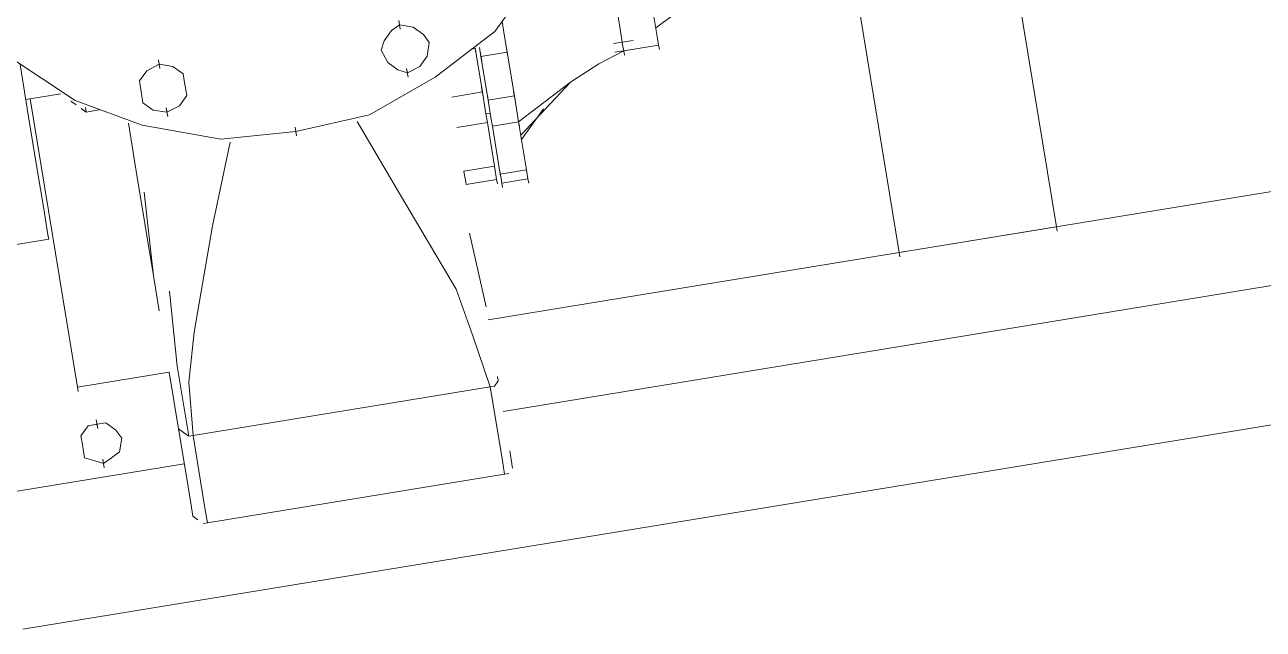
# Model space of a CAD drawing. Header units: metres. Extents: x 2 to 659295185, y -28 to 1124222152.
# Drawn here: x 655610.01 to 655610.597, y 1126540.115 to 1126540.402 of the extents above; entities that cross this region are included whole.
import ezdxf

# ---------------------------------------------------------------- set-up
doc = ezdxf.new("R2010")
doc.units = ezdxf.units.M
doc.header["$MEASUREMENT"] = 0
doc.layers.add('CCSM_C1_CUERPO CK$0$A-EQUIPOS', color=9, linetype='CONTINUOUS')

msp = doc.modelspace()

# ---------------------------------------------------------------- linework, layer by layer
at = {"layer": 'CCSM_C1_CUERPO CK$0$A-EQUIPOS', "lineweight": 5}
for p, q in [((655610.46977, 1126540.48432), (655610.49895, 1126540.30624)), ((655610.49895, 1126540.30624), (655610.46977, 1126540.48432)), ((655610.30914, 1126540.40058), (655610.41352, 1126540.47722)), ((655610.41352, 1126540.47722), (655610.30914, 1126540.40058)), ((655610.42441, 1126540.29402), (655610.39658, 1126540.46382)), ((655610.39658, 1126540.46382), (655610.42441, 1126540.29402)), ((655610.2329, 1126540.39871), (655610.25367, 1126540.42763)), ((655610.25367, 1126540.42763), (655610.2329, 1126540.39871)), ((655610.28952, 1126540.4165), (655610.29223, 1126540.39993)), ((655610.29223, 1126540.39993), (655610.28952, 1126540.4165)), ((655610.18738, 1126540.40401), (655610.18806, 1126540.39987)), ((655610.23636, 1126540.40353), (655610.23738, 1126540.39732)), ((655610.30982, 1126540.39644), (655610.30812, 1126540.40679)), ((655610.30982, 1126540.39644), (655610.30812, 1126540.40679)), ((655610.18391, 1126540.39919), (655610.18045, 1126540.39437)), ((655610.18391, 1126540.39919), (655610.18045, 1126540.39437)), ((655610.18772, 1126540.40194), (655610.18391, 1126540.39919)), ((655610.18391, 1126540.39919), (655610.18772, 1126540.40194)), ((655610.18772, 1126540.40194), (655610.19427, 1126540.40089)), ((655610.19427, 1126540.40089), (655610.18772, 1126540.40194)), ((655610.18772, 1126540.40194), (655610.18806, 1126540.39987)), ((655610.19427, 1126540.40089), (655610.19909, 1126540.39742)), ((655610.19909, 1126540.39742), (655610.19427, 1126540.40089)), ((655610.20184, 1126540.39362), (655610.19909, 1126540.39742)), ((655610.19909, 1126540.39742), (655610.20184, 1126540.39362)), ((655610.20455, 1126540.37706), (655610.2329, 1126540.39871)), ((655610.2329, 1126540.39871), (655610.20455, 1126540.37706)), ((655610.23738, 1126540.39732), (655610.23874, 1126540.38904)), ((655610.29223, 1126540.39993), (655610.29359, 1126540.39165)), ((655610.29359, 1126540.39165), (655610.29223, 1126540.39993)), ((655610.31049, 1126540.3923), (655610.30982, 1126540.39644)), ((655610.30982, 1126540.39644), (655610.31049, 1126540.3923)), ((655610.17906, 1126540.38989), (655610.18045, 1126540.39437)), ((655610.18045, 1126540.39437), (655610.17906, 1126540.38989)), ((655610.20079, 1126540.38707), (655610.20184, 1126540.39362)), ((655610.20184, 1126540.39362), (655610.20079, 1126540.38707)), ((655610.22356, 1126540.3908), (655610.22149, 1126540.39047)), ((655610.22356, 1126540.3908), (655610.22696, 1126540.3701)), ((655610.22696, 1126540.3701), (655610.22356, 1126540.3908)), ((655610.22356, 1126540.3908), (655610.2239, 1126540.38873)), ((655610.22563, 1126540.39114), (655610.22631, 1126540.387)), ((655610.22563, 1126540.39114), (655610.22631, 1126540.387)), ((655610.2384, 1126540.39111), (655610.23907, 1126540.38697)), ((655610.28911, 1126540.39304), (655610.29843, 1126540.39457)), ((655610.28911, 1126540.39304), (655610.29843, 1126540.39457)), ((655610.29325, 1126540.39372), (655610.29359, 1126540.39165)), ((655610.29325, 1126540.39372), (655610.29359, 1126540.39165)), ((655610.29393, 1126540.38958), (655610.29359, 1126540.39165)), ((655610.29393, 1126540.38958), (655610.29359, 1126540.39165)), ((655610.31049, 1126540.3923), (655610.29393, 1126540.38958)), ((655610.31049, 1126540.3923), (655610.31083, 1126540.39023)), ((655610.00312, 1126540.38657), (655610.03412, 1126540.36613)), ((655610.03412, 1126540.36613), (655610.00312, 1126540.38657)), ((655610.0093, 1126540.11542), (655611.66374, 1126540.3866)), ((655611.66374, 1126540.3866), (655610.0093, 1126540.11542)), ((655610.07349, 1126540.38534), (655610.07417, 1126540.3812)), ((655610.17906, 1126540.38989), (655610.18215, 1126540.38402)), ((655610.17906, 1126540.38989), (655610.18215, 1126540.38402)), ((655610.20079, 1126540.38707), (655610.19732, 1126540.38225)), ((655610.20079, 1126540.38707), (655610.19732, 1126540.38225)), ((655610.22597, 1126540.38907), (655610.22665, 1126540.38493)), ((655610.22631, 1126540.387), (655610.23874, 1126540.38904)), ((655610.22631, 1126540.387), (655610.22971, 1126540.3663)), ((655610.22971, 1126540.3663), (655610.22631, 1126540.387)), ((655610.23874, 1126540.38904), (655610.24213, 1126540.36833)), ((655610.24213, 1126540.36833), (655610.23874, 1126540.38904)), ((655610.28218, 1126540.3834), (655610.29393, 1126540.38958)), ((655610.28979, 1126540.3889), (655610.29911, 1126540.39043)), ((655610.29393, 1126540.38958), (655610.29427, 1126540.38751)), ((655610.01202, 1126540.35826), (655610.00795, 1126540.3831)), ((655610.01202, 1126540.35826), (655610.00795, 1126540.3831)), ((655610.06796, 1126540.38018), (655610.0645, 1126540.37536)), ((655610.0645, 1126540.37536), (655610.06796, 1126540.38018)), ((655610.06796, 1126540.38018), (655610.07383, 1126540.38327)), ((655610.06796, 1126540.38018), (655610.07383, 1126540.38327)), ((655610.07383, 1126540.38327), (655610.08038, 1126540.38222)), ((655610.08038, 1126540.38222), (655610.07383, 1126540.38327)), ((655610.07383, 1126540.38327), (655610.07417, 1126540.3812)), ((655610.08038, 1126540.38222), (655610.0852, 1126540.37876)), ((655610.0852, 1126540.37876), (655610.08038, 1126540.38222)), ((655610.0852, 1126540.37876), (655610.08588, 1126540.37462)), ((655610.0852, 1126540.37876), (655610.08588, 1126540.37462)), ((655610.18215, 1126540.38402), (655610.18697, 1126540.38055)), ((655610.18697, 1126540.38055), (655610.18215, 1126540.38402)), ((655610.18697, 1126540.38055), (655610.19145, 1126540.37916)), ((655610.19145, 1126540.37916), (655610.18697, 1126540.38055)), ((655610.19111, 1126540.38123), (655610.19179, 1126540.37709)), ((655610.19111, 1126540.38123), (655610.19145, 1126540.37916)), ((655610.19732, 1126540.38225), (655610.19145, 1126540.37916)), ((655610.19732, 1126540.38225), (655610.19145, 1126540.37916)), ((655610.26871, 1126540.37482), (655610.28218, 1126540.3834)), ((655610.28218, 1126540.3834), (655610.26871, 1126540.37482)), ((655610.0645, 1126540.37536), (655610.06518, 1126540.37122)), ((655610.06518, 1126540.37122), (655610.0645, 1126540.37536)), ((655610.08588, 1126540.37462), (655610.0869, 1126540.3684)), ((655610.08588, 1126540.37462), (655610.0869, 1126540.3684)), ((655610.17346, 1126540.3592), (655610.20455, 1126540.37706)), ((655610.20455, 1126540.37706), (655610.17346, 1126540.3592)), ((655610.92758, 1126540.3765), (655610.22977, 1126540.26212)), ((655610.92758, 1126540.3765), (655610.22977, 1126540.26212)), ((655610.24417, 1126540.35591), (655610.26871, 1126540.37482)), ((655610.26871, 1126540.37482), (655610.24417, 1126540.35591)), ((655610.24518, 1126540.3497), (655610.26871, 1126540.37482)), ((655610.01066, 1126540.36654), (655610.02723, 1126540.36925)), ((655610.02723, 1126540.36925), (655610.01066, 1126540.36654)), ((655610.06518, 1126540.37122), (655610.06619, 1126540.36501)), ((655610.06619, 1126540.36501), (655610.06518, 1126540.37122)), ((655610.0869, 1126540.3684), (655610.08344, 1126540.36358)), ((655610.0869, 1126540.3684), (655610.08344, 1126540.36358)), ((655610.22696, 1126540.3701), (655610.21246, 1126540.36772)), ((655610.22662, 1126540.37217), (655610.2273, 1126540.36803)), ((655610.22764, 1126540.36596), (655610.22696, 1126540.3701)), ((655610.22764, 1126540.36596), (655610.22696, 1126540.3701)), ((655610.22937, 1126540.36837), (655610.23005, 1126540.36423)), ((655610.24213, 1126540.36833), (655610.22971, 1126540.3663)), ((655610.24179, 1126540.3704), (655610.24247, 1126540.36626)), ((655610.24281, 1126540.36419), (655610.24213, 1126540.36833)), ((655610.24281, 1126540.36419), (655610.24213, 1126540.36833)), ((655610.03513, 1126540.23022), (655610.01273, 1126540.36688)), ((655610.03513, 1126540.23022), (655610.01273, 1126540.36688)), ((655610.03205, 1126540.36579), (655610.03446, 1126540.36406)), ((655610.03446, 1126540.36406), (655610.03205, 1126540.36579)), ((655610.03412, 1126540.36613), (655610.06582, 1126540.35432)), ((655610.06582, 1126540.35432), (655610.03412, 1126540.36613)), ((655610.03928, 1126540.3606), (655610.03687, 1126540.36233)), ((655610.03894, 1126540.36267), (655610.03928, 1126540.3606)), ((655610.03928, 1126540.3606), (655610.04549, 1126540.36162)), ((655610.06619, 1126540.36501), (655610.07101, 1126540.36155)), ((655610.07101, 1126540.36155), (655610.06619, 1126540.36501)), ((655610.07101, 1126540.36155), (655610.07757, 1126540.3605)), ((655610.07757, 1126540.3605), (655610.07101, 1126540.36155)), ((655610.07723, 1126540.36257), (655610.0779, 1126540.35842)), ((655610.07723, 1126540.36257), (655610.07757, 1126540.3605)), ((655610.08344, 1126540.36358), (655610.07757, 1126540.3605)), ((655610.08344, 1126540.36358), (655610.07757, 1126540.3605)), ((655610.22764, 1126540.36596), (655610.22865, 1126540.35974)), ((655610.22764, 1126540.36596), (655610.22865, 1126540.35974)), ((655610.22971, 1126540.3663), (655610.23038, 1126540.36215)), ((655610.23038, 1126540.36215), (655610.22971, 1126540.3663)), ((655610.23038, 1126540.36215), (655610.23106, 1126540.35801)), ((655610.23106, 1126540.35801), (655610.23038, 1126540.36215)), ((655610.24349, 1126540.36005), (655610.24281, 1126540.36419)), ((655610.24349, 1126540.36005), (655610.24281, 1126540.36419)), ((655610.24552, 1126540.34763), (655610.25591, 1126540.36209)), ((655610.24552, 1126540.34763), (655610.25591, 1126540.36209)), ((655610.01609, 1126540.33341), (655610.01202, 1126540.35826)), ((655610.01609, 1126540.33341), (655610.01202, 1126540.35826)), ((655610.05927, 1126540.35537), (655610.063, 1126540.33259)), ((655610.05927, 1126540.35537), (655610.063, 1126540.33259)), ((655610.1386, 1126540.35136), (655610.17346, 1126540.3592)), ((655610.1386, 1126540.35136), (655610.17346, 1126540.3592)), ((655610.16759, 1126540.35611), (655610.18819, 1126540.32122)), ((655610.22933, 1126540.3556), (655610.21484, 1126540.35323)), ((655610.22865, 1126540.35974), (655610.23072, 1126540.36008)), ((655610.23072, 1126540.36008), (655610.22865, 1126540.35974)), ((655610.22865, 1126540.35974), (655610.22933, 1126540.3556)), ((655610.22865, 1126540.35974), (655610.22933, 1126540.3556)), ((655610.23273, 1126540.3349), (655610.22933, 1126540.3556)), ((655610.23273, 1126540.3349), (655610.22933, 1126540.3556)), ((655610.22933, 1126540.3556), (655610.22967, 1126540.35353)), ((655610.22933, 1126540.3556), (655610.22967, 1126540.35353)), ((655610.23106, 1126540.35801), (655610.23174, 1126540.35387)), ((655610.23106, 1126540.35801), (655610.23174, 1126540.35387)), ((655610.23174, 1126540.35387), (655610.24417, 1126540.35591)), ((655610.24417, 1126540.35591), (655610.24349, 1126540.36005)), ((655610.24417, 1126540.35591), (655610.24349, 1126540.36005)), ((655610.2479, 1126540.33313), (655610.24417, 1126540.35591)), ((655610.2479, 1126540.33313), (655610.24417, 1126540.35591)), ((655610.24417, 1126540.35591), (655610.24451, 1126540.35384)), ((655610.24417, 1126540.35591), (655610.24451, 1126540.35384)), ((655610.06582, 1126540.35432), (655610.10306, 1126540.34766)), ((655610.06582, 1126540.35432), (655610.10306, 1126540.34766)), ((655610.10306, 1126540.34766), (655610.1386, 1126540.35136)), ((655610.10306, 1126540.34766), (655610.1386, 1126540.35136)), ((655610.13826, 1126540.35343), (655610.13894, 1126540.34929)), ((655610.1386, 1126540.35136), (655610.13894, 1126540.34929)), ((655610.23174, 1126540.35387), (655610.23548, 1126540.3311)), ((655610.23174, 1126540.35387), (655610.23548, 1126540.3311)), ((655610.23174, 1126540.35387), (655610.23208, 1126540.3518)), ((655610.23208, 1126540.3518), (655610.23174, 1126540.35387)), ((655610.09915, 1126540.30662), (655610.10754, 1126540.34627)), ((655610.01915, 1126540.31477), (655610.01609, 1126540.33341)), ((655610.01915, 1126540.31477), (655610.01609, 1126540.33341)), ((655610.063, 1126540.33259), (655610.07115, 1126540.2829)), ((655610.063, 1126540.33259), (655610.07115, 1126540.2829)), ((655610.21823, 1126540.33252), (655610.23273, 1126540.3349)), ((655610.21823, 1126540.33252), (655610.21857, 1126540.33045)), ((655610.21857, 1126540.33045), (655610.21823, 1126540.33252)), ((655610.23239, 1126540.33697), (655610.23307, 1126540.33283)), ((655610.23273, 1126540.3349), (655610.23307, 1126540.33283)), ((655610.23307, 1126540.33283), (655610.23273, 1126540.3349)), ((655610.23307, 1126540.33283), (655610.2334, 1126540.33076)), ((655610.2334, 1126540.33076), (655610.23307, 1126540.33283)), ((655610.23514, 1126540.33317), (655610.23581, 1126540.32902)), ((655610.23548, 1126540.3311), (655610.2479, 1126540.33313)), ((655610.2369, 1126540.21864), (655610.9347, 1126540.33301)), ((655610.2369, 1126540.21864), (655610.9347, 1126540.33301)), ((655610.24756, 1126540.3352), (655610.24824, 1126540.33106)), ((655610.2479, 1126540.33313), (655610.24824, 1126540.33106)), ((655610.24824, 1126540.33106), (655610.2479, 1126540.33313)), ((655610.21857, 1126540.33045), (655610.21891, 1126540.32838)), ((655610.21891, 1126540.32838), (655610.21857, 1126540.33045)), ((655610.21891, 1126540.32838), (655610.21925, 1126540.32631)), ((655610.21925, 1126540.32631), (655610.21891, 1126540.32838)), ((655610.23374, 1126540.32869), (655610.21925, 1126540.32631)), ((655610.2334, 1126540.33076), (655610.23374, 1126540.32869)), ((655610.23374, 1126540.32869), (655610.2334, 1126540.33076)), ((655610.23374, 1126540.32869), (655610.23408, 1126540.32661)), ((655610.23374, 1126540.32869), (655610.23408, 1126540.32661)), ((655610.23548, 1126540.3311), (655610.23581, 1126540.32902)), ((655610.23581, 1126540.32902), (655610.23548, 1126540.3311)), ((655610.23581, 1126540.32902), (655610.23615, 1126540.32695)), ((655610.23615, 1126540.32695), (655610.23581, 1126540.32902)), ((655610.24858, 1126540.32899), (655610.23615, 1126540.32695)), ((655610.23615, 1126540.32695), (655610.23649, 1126540.32488)), ((655610.23649, 1126540.32488), (655610.23615, 1126540.32695)), ((655610.23615, 1126540.32695), (655610.23649, 1126540.32488)), ((655610.23649, 1126540.32488), (655610.23615, 1126540.32695)), ((655610.24824, 1126540.33106), (655610.24858, 1126540.32899)), ((655610.24858, 1126540.32899), (655610.24824, 1126540.33106)), ((655610.24858, 1126540.32899), (655610.24892, 1126540.32692)), ((655610.24892, 1126540.32692), (655610.24858, 1126540.32899)), ((655610.24858, 1126540.32899), (655610.24892, 1126540.32692)), ((655610.24858, 1126540.32899), (655610.24892, 1126540.32692)), ((655610.07115, 1126540.2829), (655610.06677, 1126540.32258)), ((655610.18819, 1126540.32122), (655610.21463, 1126540.27665)), ((655610.02118, 1126540.30235), (655610.01915, 1126540.31477)), ((655610.02118, 1126540.30235), (655610.01915, 1126540.31477)), ((655610.09915, 1126540.30662), (655610.09039, 1126540.25628)), ((655610.22091, 1126540.30319), (655610.22875, 1126540.26833)), ((655610.22875, 1126540.26833), (655610.22091, 1126540.30319)), ((655610.22875, 1126540.26833), (655610.22091, 1126540.30319)), ((655610.49895, 1126540.30624), (655610.42441, 1126540.29402)), ((655610.49895, 1126540.30624), (655610.42441, 1126540.29402)), ((655610.49861, 1126540.30831), (655610.49929, 1126540.30417)), ((655609.99253, 1126540.29553), (655610.02152, 1126540.30028)), ((655610.02152, 1126540.30028), (655610.02118, 1126540.30235)), ((655610.02152, 1126540.30028), (655610.02118, 1126540.30235)), ((655610.42407, 1126540.29609), (655610.42475, 1126540.29195)), ((655610.07386, 1126540.26633), (655610.07115, 1126540.2829)), ((655610.07872, 1126540.27563), (655610.08242, 1126540.24009)), ((655610.08242, 1126540.24009), (655610.07872, 1126540.27563)), ((655610.07872, 1126540.27563), (655610.08242, 1126540.24009)), ((655610.22251, 1126540.25455), (655610.21463, 1126540.27665)), ((655610.09039, 1126540.25628), (655610.08792, 1126540.23249)), ((655610.22251, 1126540.25455), (655610.23072, 1126540.23038)), ((655610.08242, 1126540.24009), (655610.08785, 1126540.20696)), ((655610.08785, 1126540.20696), (655610.08242, 1126540.24009)), ((655610.03479, 1126540.23229), (655610.03547, 1126540.22815)), ((655610.07861, 1126540.23734), (655610.03513, 1126540.23022)), ((655610.07861, 1126540.23734), (655610.03513, 1126540.23022)), ((655610.07861, 1126540.23734), (655610.08303, 1126540.21043)), ((655610.07861, 1126540.23734), (655610.08303, 1126540.21043)), ((655610.08792, 1126540.23249), (655610.08992, 1126540.2073)), ((655610.23279, 1126540.23072), (655610.23452, 1126540.23313)), ((655610.23452, 1126540.23313), (655610.23418, 1126540.2352)), ((655610.23072, 1126540.23038), (655610.08992, 1126540.2073)), ((655610.23072, 1126540.23038), (655610.23279, 1126540.23072)), ((655610.23411, 1126540.20968), (655610.23072, 1126540.23038)), ((655610.23072, 1126540.23038), (655610.23106, 1126540.22831)), ((655610.04406, 1126540.21467), (655610.04474, 1126540.21053)), ((655610.03679, 1126540.2071), (655610.04026, 1126540.21192)), ((655610.04026, 1126540.21192), (655610.03679, 1126540.2071)), ((655610.0444, 1126540.2126), (655610.04026, 1126540.21192)), ((655610.0444, 1126540.2126), (655610.04026, 1126540.21192)), ((655610.04854, 1126540.21328), (655610.0444, 1126540.2126)), ((655610.0444, 1126540.2126), (655610.04854, 1126540.21328)), ((655610.0444, 1126540.2126), (655610.04474, 1126540.21053)), ((655610.0444, 1126540.2126), (655610.04474, 1126540.21053)), ((655610.0444, 1126540.2126), (655610.04474, 1126540.21053)), ((655610.04854, 1126540.21328), (655610.05336, 1126540.20982)), ((655610.05336, 1126540.20982), (655610.04854, 1126540.21328)), ((655610.05336, 1126540.20982), (655610.05611, 1126540.20601)), ((655610.05611, 1126540.20601), (655610.05336, 1126540.20982)), ((655610.08303, 1126540.21043), (655610.08544, 1126540.20869)), ((655610.08303, 1126540.21043), (655610.08642, 1126540.18972)), ((655610.08303, 1126540.21043), (655610.08642, 1126540.18972)), ((655610.08303, 1126540.21043), (655610.08337, 1126540.20835)), ((655610.08544, 1126540.20869), (655610.08785, 1126540.20696)), ((655610.23649, 1126540.19518), (655610.23411, 1126540.20968)), ((655610.03679, 1126540.2071), (655610.03747, 1126540.20296)), ((655610.03747, 1126540.20296), (655610.03679, 1126540.2071)), ((655610.03747, 1126540.20296), (655610.03849, 1126540.19675)), ((655610.03747, 1126540.20296), (655610.03849, 1126540.19675)), ((655610.05611, 1126540.20601), (655610.05506, 1126540.19946)), ((655610.05506, 1126540.19946), (655610.05611, 1126540.20601)), ((655610.08785, 1126540.20696), (655610.08992, 1126540.2073)), ((655610.09331, 1126540.1866), (655610.08992, 1126540.2073)), ((655610.08992, 1126540.2073), (655610.09026, 1126540.20523)), ((655610.05506, 1126540.19946), (655610.05125, 1126540.19671)), ((655610.05506, 1126540.19946), (655610.05125, 1126540.19671)), ((655610.23995, 1126540.2), (655610.24097, 1126540.19379)), ((655610.23995, 1126540.2), (655610.24097, 1126540.19379)), ((655609.99878, 1126540.17961), (655610.08574, 1126540.19386)), ((655609.99878, 1126540.17961), (655610.08574, 1126540.19386)), ((655610.03849, 1126540.19675), (655610.04297, 1126540.19535)), ((655610.03849, 1126540.19675), (655610.04297, 1126540.19535)), ((655610.04297, 1126540.19535), (655610.04745, 1126540.19396)), ((655610.04745, 1126540.19396), (655610.04297, 1126540.19535)), ((655610.04711, 1126540.19603), (655610.04745, 1126540.19396)), ((655610.04711, 1126540.19603), (655610.04779, 1126540.19189)), ((655610.04711, 1126540.19603), (655610.04745, 1126540.19396)), ((655610.04711, 1126540.19603), (655610.04745, 1126540.19396)), ((655610.05125, 1126540.19671), (655610.04745, 1126540.19396)), ((655610.05125, 1126540.19671), (655610.04745, 1126540.19396)), ((655610.23751, 1126540.18897), (655610.23649, 1126540.19518)), ((655610.24097, 1126540.19379), (655610.24063, 1126540.19586)), ((655610.24063, 1126540.19586), (655610.24097, 1126540.19379)), ((655610.24131, 1126540.19172), (655610.24097, 1126540.19379)), ((655610.24097, 1126540.19379), (655610.24131, 1126540.19172)), ((655610.24097, 1126540.19379), (655610.24131, 1126540.19172)), ((655610.08642, 1126540.18972), (655610.0888, 1126540.17522)), ((655610.08642, 1126540.18972), (655610.0888, 1126540.17522)), ((655610.09569, 1126540.1721), (655610.09331, 1126540.1866)), ((655610.09671, 1126540.16589), (655610.23751, 1126540.18897)), ((655610.23751, 1126540.18897), (655610.23958, 1126540.18931)), ((655610.0888, 1126540.17522), (655610.08981, 1126540.16901)), ((655610.0888, 1126540.17522), (655610.08981, 1126540.16901)), ((655610.08981, 1126540.16901), (655610.08948, 1126540.17108)), ((655610.08981, 1126540.16901), (655610.08948, 1126540.17108)), ((655610.09222, 1126540.16728), (655610.08981, 1126540.16901)), ((655610.09671, 1126540.16589), (655610.09569, 1126540.1721)), ((655610.09463, 1126540.16555), (655610.09671, 1126540.16589))]:
    msp.add_line(p, q, dxfattribs=at)

doc.saveas('drawing.dxf')
